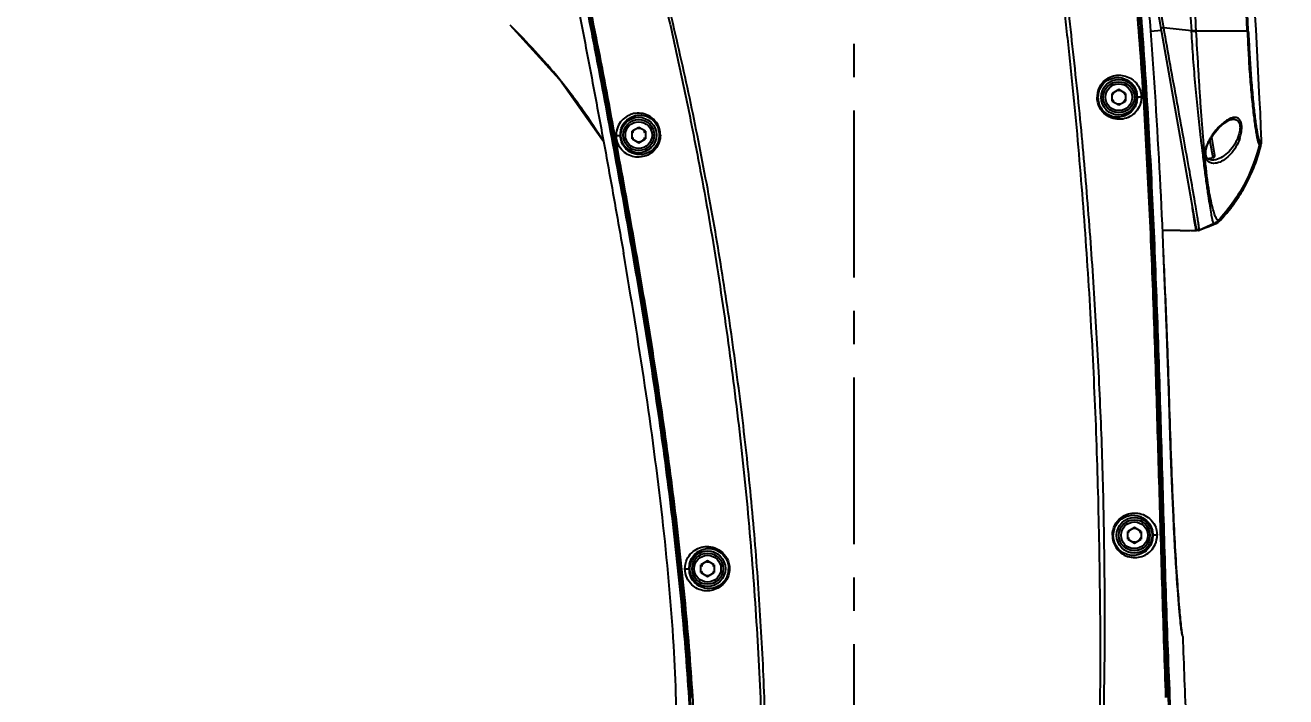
# Model space of a CAD drawing. Header units: millimetres. Extents: x 5828 to 6704, y 123 to 421.
# Drawn here: x 6567.58 to 6581.76, y 354.31 to 361.86 of the extents above; entities that cross this region are included whole.
import ezdxf

# ---------------------------------------------------------------- set-up
doc = ezdxf.new("R2010")
doc.units = ezdxf.units.MM
doc.linetypes.add('CENTER', pattern=[0.6, 0.375, -0.075, 0.075, -0.075])
for name, color, linetype in [('中心线', 7, 'Continuous'), ('外形图', 7, 'Continuous'), ('尺寸标注', 7, 'Continuous'), ('运动范围', 7, 'Continuous')]:
    doc.layers.add(name, color=color, linetype=linetype)
doc.styles.add('微软雅黑', font='msyh.ttc', dxfattribs={"height": 1.5})
doc.dimstyles.new('尺寸标注_1_20比例', dxfattribs={"dimtxt": 1.5, "dimasz": 1.25, "dimexe": 0.5, "dimexo": 0.4, "dimgap": 0.5, "dimtad": 1, "dimdec": 1, "dimlfac": 20, "dimdsep": 46, "dimtxsty": '微软雅黑', "dimcen": 0.09, "dimadec": 0, "dimazin": 0, "dimtp": 0.01, "dimtm": 0.01, "dimtfac": 1, "dimtdec": 1, "dimtofl": 0, "dimtmove": 0, "dimatfit": 3, "dimfxl": 1, "dimtolj": 1, "dimarcsym": 0})

# ---------------------------------------------------------------- blocks, each defined once
blk = doc.blocks.new('*D813')
at = {"layer": 'Defpoints', "color": 0}
for p in [(6512.923, 388.78), (6576.903, 388.78), (6574.497, 314.953)]:
    blk.add_point(p, dxfattribs=at)
at = {"layer": '尺寸标注', "color": 0, "lineweight": -2}
for p, q in [((6576.503, 388.78), (6512.423, 388.78)), ((6512.923, 316.203), (6512.923, 387.53)), ((6574.097, 314.953), (6512.423, 314.953))]:
    blk.add_line(p, q, dxfattribs=at)
at = {"layer": '尺寸标注', "color": 0}
for points in [[(6513.131, 387.53), (6512.714, 387.53), (6512.923, 388.78)], [(6512.714, 316.203), (6513.131, 316.203), (6512.923, 314.953)]]:
    blk.add_solid(points, dxfattribs=at)
at = {"layer": '尺寸标注', "color": 0, "insert": (6511.644, 357.269), "char_height": 1.5, "attachment_point": 5, "rotation": 90, "style": '微软雅黑'}
blk.add_mtext('\\A1;1476.6', dxfattribs=at)
blk = doc.blocks.new('*D815')
at = {"layer": 'Defpoints', "color": 0}
for p in [(6576.903, 388.78), (6505.216, 289.326), (6557.104, 289.326)]:
    blk.add_point(p, dxfattribs=at)
at = {"layer": '尺寸标注', "color": 0, "lineweight": -2}
for p, q in [((6576.503, 388.78), (6504.716, 388.78)), ((6505.216, 387.53), (6505.216, 290.576)), ((6556.704, 289.326), (6504.716, 289.326))]:
    blk.add_line(p, q, dxfattribs=at)
at = {"layer": '尺寸标注', "color": 0}
for points in [[(6505.424, 387.53), (6505.008, 387.53), (6505.216, 388.78)], [(6505.008, 290.576), (6505.424, 290.576), (6505.216, 289.326)]]:
    blk.add_solid(points, dxfattribs=at)
at = {"layer": '尺寸标注', "color": 0, "insert": (6503.937, 339.399), "char_height": 1.5, "attachment_point": 5, "rotation": 90, "style": '微软雅黑'}
blk.add_mtext('\\A1;1989.1', dxfattribs=at)

msp = doc.modelspace()

# ---------------------------------------------------------------- linework, layer by layer
at = {"layer": '中心线', "linetype": 'CENTER', "ltscale": 5}
msp.add_line((6576.9026, 314.027), (6576.9026, 369.3806), dxfattribs=at)
at = {"layer": '外形图', "color": 7, "linetype": 'Continuous'}
for p, q in [((6580.153, 362.9538), (6580.7528, 359.5522)), ((6573.0268, 361.868), (6573.5836, 361.2578)), ((6580.356, 361.8027), (6580.2351, 361.7939)), ((6580.6944, 361.8002), (6580.3825, 361.8338)), ((6580.7473, 361.8034), (6580.7477, 361.7971)), ((6581.3218, 361.7966), (6580.7477, 361.7971)), ((6573.5836, 361.2578), (6573.5889, 361.252)), ((6579.8776, 361.1392), (6579.8026, 361.0959)), ((6579.8026, 361.0093), (6579.8026, 361.0959)), ((6579.9526, 361.0959), (6579.8776, 361.1392)), ((6579.9526, 361.0959), (6579.9526, 361.0093)), ((6579.8026, 361.0093), (6579.8776, 360.966)), ((6579.8776, 360.966), (6579.9526, 361.0093)), ((6574.4776, 360.7142), (6574.4026, 360.6709)), ((6574.4026, 360.5843), (6574.4026, 360.6709)), ((6574.5526, 360.6709), (6574.4776, 360.7142)), ((6574.5526, 360.6709), (6574.5526, 360.5843)), ((6581.1461, 360.8037), (6581.1466, 360.8038)), ((6574.4026, 360.5843), (6574.4776, 360.541)), ((6574.4776, 360.541), (6574.5526, 360.5843)), ((6580.8031, 360.5786), (6580.8006, 360.5994)), ((6580.805, 360.5624), (6580.8031, 360.5786)), ((6580.8142, 360.4863), (6580.805, 360.5624)), ((6580.8791, 360.5278), (6580.8997, 360.5701)), ((6580.9384, 360.3711), (6580.9025, 360.5745)), ((6580.9587, 360.4), (6580.9224, 360.6056)), ((6581.4632, 360.5662), (6581.4835, 360.566)), ((6581.4796, 360.5241), (6581.4808, 360.5299)), ((6580.8187, 360.4488), (6580.8142, 360.4863)), ((6580.9384, 360.3711), (6580.8803, 360.3609)), ((6580.9467, 360.3455), (6580.925, 360.3441)), ((6580.9467, 360.3456), (6580.946, 360.3454)), ((6581.1667, 359.8478), (6581.3037, 360.0655)), ((6581.0192, 359.6693), (6581.1667, 359.8478)), ((6580.5674, 359.554), (6580.3684, 359.5558)), ((6580.7482, 359.5527), (6580.3685, 359.5594)), ((6580.5661, 359.5544), (6580.6784, 359.5531)), ((6580.7482, 359.5527), (6580.5674, 359.554)), ((6580.691, 359.5529), (6580.751, 359.5523)), ((6580.7502, 359.572), (6580.7533, 359.5651)), ((6580.7503, 359.5719), (6580.7535, 359.5647)), ((6580.7513, 359.5525), (6580.751, 359.5524)), ((6580.7527, 359.5527), (6580.7513, 359.5525)), ((6580.7513, 359.5525), (6580.7527, 359.5527)), ((6580.7533, 359.5651), (6580.7623, 359.5577)), ((6580.7535, 359.5647), (6580.7627, 359.5574)), ((6580.7828, 359.557), (6580.9669, 359.6331)), ((6580.7828, 359.5571), (6580.7832, 359.5593)), ((6580.7828, 359.557), (6580.7828, 359.5571)), ((6580.9488, 359.6339), (6580.7832, 359.5593)), ((6580.7834, 359.5572), (6580.7832, 359.5572)), ((6580.7834, 359.5572), (6580.7871, 359.5588)), ((6580.8699, 359.593), (6580.9669, 359.6331)), ((6580.9491, 359.6339), (6580.9669, 359.6331)), ((6580.9669, 359.6331), (6580.9713, 359.635)), ((6580.9669, 359.6331), (6580.9669, 359.6331)), ((6580.9713, 359.635), (6580.9919, 359.6463)), ((6581.0192, 359.6693), (6581.0192, 359.6693)), ((6574.3092, 359.2886), (6574.3075, 359.2984)), ((6580.3807, 359.3037), (6580.3808, 359.3037)), ((6580.3997, 358.8423), (6580.3808, 359.3037)), ((6580.3997, 358.8423), (6580.4177, 358.3638)), ((6580.4906, 356.3521), (6580.4913, 356.3369)), ((6580.0526, 356.2142), (6579.9776, 356.1709)), ((6579.9776, 356.0843), (6579.9776, 356.1709)), ((6580.1276, 356.1709), (6580.0526, 356.2142)), ((6580.1276, 356.1709), (6580.1276, 356.0843)), ((6579.9776, 356.0843), (6580.0526, 356.041)), ((6580.0526, 356.041), (6580.1276, 356.0843)), ((6575.2526, 355.8392), (6575.1776, 355.7959)), ((6575.1776, 355.7093), (6575.1776, 355.7959)), ((6575.1776, 355.7093), (6575.2526, 355.666)), ((6575.3276, 355.7959), (6575.2526, 355.8392)), ((6575.2526, 355.666), (6575.3276, 355.7093)), ((6575.3276, 355.7959), (6575.3276, 355.7093)), ((6580.5563, 355.3096), (6580.5484, 355.4048)), ((6580.5635, 355.2307), (6580.5563, 355.3096)), ((6580.5698, 355.166), (6580.5635, 355.2307))]:
    msp.add_line(p, q, dxfattribs=at)
for points in [[(6573.5889, 361.252), (6574.0715, 360.5723), (6574.0827, 360.5517)], [(6580.8997, 360.5701), (6580.9437, 360.6387), (6581.0027, 360.7082), (6581.0637, 360.7619), (6581.1158, 360.7935), (6581.1466, 360.8038)], [(6580.925, 360.3441), (6580.8928, 360.3512), (6580.8725, 360.3669), (6580.8602, 360.3896), (6580.855, 360.4185), (6580.8573, 360.4553), (6580.8685, 360.4998), (6580.8791, 360.5278)], [(6581.4808, 360.5299), (6581.4837, 360.5583), (6581.4835, 360.566)], [(6581.3037, 360.0655), (6581.4103, 360.2991), (6581.4796, 360.5241)], [(6580.7623, 359.5577), (6580.7739, 359.5551), (6580.783, 359.5571)], [(6580.7627, 359.5574), (6580.7742, 359.555), (6580.783, 359.557)], [(6580.9491, 359.6339), (6580.9568, 359.6336), (6580.963, 359.6334), (6580.9661, 359.6332), (6580.9669, 359.6331)], [(6580.9919, 359.6463), (6581.013, 359.663), (6581.0192, 359.6693)], [(6580.4391, 357.7553), (6580.4285, 358.0624), (6580.4127, 358.5045)], [(6580.5484, 355.4048), (6580.5396, 355.5183), (6580.5349, 355.5827), (6580.53, 355.6529), (6580.5249, 355.7292), (6580.5197, 355.812), (6580.5143, 355.9012), (6580.5088, 355.9965), (6580.5032, 356.0989), (6580.4974, 356.2114), (6580.4913, 356.3382), (6580.4845, 356.4861), (6580.4775, 356.6509), (6580.4704, 356.8304), (6580.4632, 357.0274), (6580.4559, 357.2446), (6580.4391, 357.7553)], [(6580.5917, 355.0024), (6580.5908, 355.0057), (6580.5895, 355.0114), (6580.588, 355.0194), (6580.5863, 355.0297), (6580.5844, 355.042), (6580.5824, 355.0565), (6580.5802, 355.0732), (6580.5779, 355.0924), (6580.5754, 355.1141), (6580.5727, 355.1386), (6580.5698, 355.166)]]:
    msp.add_lwpolyline(points, dxfattribs=at)
for centre, radius in [((6579.8776, 361.0526), 0.2), ((6579.8776, 361.0526), 0.175), ((6579.8776, 361.0526), 0.15), ((6574.4776, 360.6276), 0.2), ((6574.4776, 360.6276), 0.175), ((6574.4776, 360.6276), 0.15), ((6580.0526, 356.1276), 0.2), ((6580.0526, 356.1276), 0.175), ((6580.0526, 356.1276), 0.15), ((6575.2526, 355.7526), 0.2), ((6575.2526, 355.7526), 0.175), ((6575.2526, 355.7526), 0.15)]:
    msp.add_circle(centre, radius, dxfattribs=at)
for centre, radius, start, end in [((6461.3229, 355.0344), 120.2013, 3.22543, 5.015637), ((6464.4401, 355.2572), 117.1638, 2.596993, 5.040602), ((6568.2844, 356.9756), 6.8136, 38.94171, 45.82815), ((6580.3714, 367.5684), 5.7772, 273.20477, 273.73117), ((6583.0792, 361.9338), 2.3886, 183.20741, 183.36401), ((6580.3905, 366.9488), 5.1641, 273.3775, 273.96647), ((6568.2682, 356.962), 6.8347, 36.6368, 38.9445), ((6579.8832, 361.0526), 0.25, 163.11668, 179.64883), ((6579.8671, 361.0516), 0.2241, 162.2098, 179.74401), ((6579.8776, 361.0526), 0.075, 120, 160.00237), ((6579.8776, 361.0526), 0.075, 79.99763, 100.00237), ((6579.8776, 361.0526), 0.075, 19.99763, 40.00237), ((6579.8603, 361.0515), 0.2257, 0.82227, 13.69438), ((6568.2973, 356.9832), 6.7988, 31.99476, 36.63994), ((6579.8683, 361.0518), 0.2253, 179.78547, 196.47397), ((6579.8776, 361.0526), 0.075, 199.99763, 220.00237), ((6579.8776, 361.0526), 0.075, 259.99763, 280.00237), ((6579.8776, 361.0526), 0.075, 300, 340.00237), ((6579.8613, 361.0516), 0.2248, 346.00523, 353.38173), ((6579.8606, 361.0516), 0.2255, 353.391, 0.26369), ((6579.8634, 361.0516), 0.2227, 0.27235, 0.80621), ((6574.4929, 360.6308), 0.2234, 165.33155, 173.27235), ((6574.4776, 360.6276), 0.075, 120, 160.00237), ((6574.4776, 360.6276), 0.075, 79.99763, 100.00237), ((6574.4776, 360.6276), 0.075, 19.99763, 40.00237), ((6574.486, 360.6291), 0.2249, 359.63243, 17.47044), ((6574.4942, 360.6307), 0.2247, 173.28034, 180.7697), ((6574.4922, 360.6307), 0.2227, 180.77875, 181.35062), ((6574.4957, 360.631), 0.2262, 181.41903, 200.62625), ((6574.4776, 360.6276), 0.075, 199.99763, 220.00237), ((6574.4776, 360.6276), 0.075, 259.99763, 280.00237), ((6574.4776, 360.6276), 0.075, 300, 340.00237), ((6574.4876, 360.6293), 0.2233, 341.43771, 359.5711), ((6581.4956, 360.2377), 0.6891, 146.65321, 148.2725), ((6581.4978, 360.2363), 0.6917, 146.29496, 146.65404), ((6581.3125, 360.5594), 0.1508, 346.52233, 2.56239), ((6581.3337, 360.5592), 0.15, 346.49468, 349.45228), ((6581.3334, 360.5592), 0.1503, 349.46001, 359.01835), ((6581.3336, 360.5592), 0.1501, 359.0267, 2.59586), ((6580.934, 360.3958), 0.025, 280, 10), ((6579.6418, 360.9664), 1.8903, 337.71795, 346.46797), ((6579.6194, 360.9753), 1.9143, 334.83315, 337.72544), ((6579.6066, 360.9814), 1.9285, 328.55252, 334.8309), ((6579.6145, 360.9766), 1.9192, 325.64127, 328.55301), ((6579.6386, 360.9599), 1.8899, 316.9288, 325.64701), ((6580.3852, 359.5152), 0.3637, 9.23167, 9.39203), ((6580.949, 359.6283), 0.00559, 89.68705, 91.95167), ((6580.9097, 359.7717), 0.15, 292.42868, 316.90299), ((6580.9966, 359.6724), 0.0046, 266.22927, 269.11316), ((6448.5088, 353.682), 131.992, 2.093818, 2.441026), ((6650.8317, 359.5169), 70.4127, 182.015237, 182.215357), ((6636.5914, 358.9699), 56.1619, 182.21928, 182.3623), ((6631.9096, 358.7767), 51.4761, 182.3622, 182.69973), ((6580.043, 356.1274), 0.2283, 162.40377, 179.93756), ((6580.0526, 356.1276), 0.075, 120, 160.00237), ((6580.0526, 356.1276), 0.075, 79.99763, 100.00237), ((6580.0526, 356.1276), 0.075, 19.99763, 40.00237), ((6580.0331, 356.127), 0.2295, 0.67383, 13.50864), ((6580.0526, 356.1276), 0.075, 199.99763, 220.00237), ((6580.0526, 356.1276), 0.075, 259.99763, 280.00237), ((6580.0526, 356.1276), 0.075, 300, 340.00237), ((6580.0344, 356.1271), 0.2282, 346.51905, 353.55006), ((6580.0336, 356.1271), 0.229, 353.55704, 0.12793), ((6580.0371, 356.1271), 0.2255, 0.134, 0.657), ((6575.2707, 355.7545), 0.2278, 173.70174, 180.46485), ((6575.2679, 355.7545), 0.225, 180.47193, 181.01891), ((6575.2712, 355.7546), 0.2283, 181.03418, 193.29178), ((6575.2696, 355.7546), 0.2267, 166.42271, 173.69488), ((6575.2526, 355.7526), 0.075, 120, 160.00237), ((6575.2526, 355.7526), 0.075, 199.99763, 220.00237), ((6575.2526, 355.7526), 0.075, 79.99763, 100.00237), ((6575.2526, 355.7526), 0.075, 300, 340.00237), ((6575.2526, 355.7526), 0.075, 19.99763, 40.00237), ((6575.2626, 355.7538), 0.2262, 341.59802, 359.70523), ((6575.2526, 355.7526), 0.075, 259.99763, 280.00237), ((6762.4511, 361.3939), 181.9678, 182.01642, 182.322947), ((6536.8941, 351.8306), 38.273, 2.70276, 3.71924)]:
    msp.add_arc(centre, radius, start, end, dxfattribs=at)
for points, knots in [([(6580.3811, 359.3037), (6580.3568, 359.871), (6580.321, 360.5798), (6580.2642, 361.4293), (6580.2328, 361.8536), (6580.1983, 362.2775), (6580.1666, 362.6305), (6580.139, 362.9126), (6580.1113, 363.1945), (6580.0768, 363.476), (6580.0187, 363.7533), (6579.9413, 364.0259), (6579.8103, 364.3562), (6579.6018, 364.7283), (6579.2609, 365.1832), (6578.7233, 365.6608), (6577.9491, 366.0419), (6577.1001, 366.2075), (6576.2363, 366.1424), (6575.4193, 365.851), (6574.7084, 365.3536), (6574.1532, 364.6872), (6573.794, 363.8991), (6573.7006, 363.3279), (6573.6929, 363.0426)], [0, 0, 0, 0, 0.124749, 0.1559129, 0.187069, 0.2182177, 0.2493593, 0.2649279, 0.2804949, 0.3116114, 0.3271537, 0.3427064, 0.3738268, 0.4049751, 0.4361404, 0.4984165, 0.5609099, 0.6235401, 0.6862214, 0.74899, 0.8118375, 0.8746061, 0.9372967, 1, 1, 1, 1]), ([(6575.0528, 354.1565), (6575.0312, 354.5292), (6574.9737, 355.2738), (6574.8531, 356.3874), (6574.7039, 357.4974), (6574.5311, 358.6036), (6574.3404, 359.7065), (6574.1709, 360.6233), (6574.0492, 361.2644), (6573.9789, 361.6305), (6573.9262, 361.905), (6573.8729, 362.1795), (6573.8214, 362.4542), (6573.7858, 362.7316), (6573.7784, 363.0113), (6573.7969, 363.2908), (6573.8539, 363.6596), (6573.9861, 364.109), (6574.2394, 364.6109), (6574.6899, 365.209), (6575.2967, 365.676), (6575.9919, 365.9572), (6576.7258, 366.1108), (6577.676, 366.048), (6578.5432, 365.6573), (6579.1172, 365.1797), (6579.477, 364.7503), (6579.7542, 364.2643), (6579.8788, 363.9123), (6579.9246, 363.7327)], [0, 0, 0, 0, 0.0626056, 0.12521, 0.1878094, 0.2503939, 0.3129544, 0.3754864, 0.4067469, 0.4223758, 0.4380005, 0.4536293, 0.4692596, 0.4848591, 0.5004723, 0.5161123, 0.5317557, 0.5629865, 0.5942206, 0.6255097, 0.6880306, 0.7193921, 0.7507286, 0.8131391, 0.8754866, 0.9066513, 0.9377799, 0.9689058, 1, 1, 1, 1]), ([(6575.0687, 354.1454), (6575.0466, 354.5173), (6574.9903, 355.2605), (6574.8692, 356.3718), (6574.7191, 357.4795), (6574.546, 358.5838), (6574.3865, 359.5015), (6574.2527, 360.2346), (6574.1494, 360.7838), (6574.0618, 361.2412), (6573.9917, 361.6072), (6573.9391, 361.8816), (6573.8849, 362.1558), (6573.8312, 362.4301), (6573.7959, 362.7076), (6573.7864, 362.9873), (6573.8029, 363.2668), (6573.8576, 363.6357), (6573.9873, 364.0857), (6574.2375, 364.5886), (6574.6839, 365.1872), (6575.4327, 365.771), (6576.3398, 366.0525), (6577.0864, 366.0758), (6577.6424, 365.9926), (6578.1745, 365.8114), (6578.6658, 365.5382), (6579.1003, 365.1814), (6579.4633, 364.7517), (6579.7441, 364.2649), (6579.8711, 363.9114), (6579.9161, 363.7305)], [0, 0, 0, 0, 0.0625253, 0.1250514, 0.1875779, 0.2501047, 0.3126313, 0.343895, 0.3751597, 0.406423, 0.4220527, 0.4376833, 0.4533193, 0.4689537, 0.4845835, 0.5002168, 0.5158546, 0.5314978, 0.5627445, 0.5939879, 0.6252445, 0.6874958, 0.7497487, 0.7810133, 0.8122872, 0.8435686, 0.8748446, 0.9061261, 0.937404, 0.9687174, 1, 1, 1, 1]), ([(6575.0697, 354.3123), (6575.046, 354.6849), (6574.9857, 355.4295), (6574.8598, 356.5429), (6574.7056, 357.6526), (6574.5292, 358.7589), (6574.3673, 359.6784), (6574.2317, 360.4128), (6574.1283, 360.9633), (6574.0404, 361.4217), (6573.9681, 361.788), (6573.9146, 362.063), (6573.8624, 362.3384), (6573.818, 362.6152), (6573.7958, 362.895), (6573.8037, 363.1758), (6573.8379, 363.4547), (6573.9155, 363.8209), (6574.0729, 364.2636), (6574.3555, 364.7511), (6574.8411, 365.3212), (6575.6301, 365.8555), (6576.7399, 366.1181), (6577.8705, 365.9704), (6578.7107, 365.5209), (6579.2522, 365.0035), (6579.5827, 364.5471), (6579.8259, 364.0391), (6579.9238, 363.6762), (6579.9564, 363.4923)], [0, 0, 0, 0, 0.0625495, 0.1250989, 0.1876475, 0.2501965, 0.3127437, 0.3440177, 0.3752959, 0.4065672, 0.4221963, 0.4378336, 0.4534925, 0.4691429, 0.4847689, 0.500427, 0.5161121, 0.5317851, 0.56306, 0.5943479, 0.62563, 0.6879397, 0.7502481, 0.8125591, 0.874871, 0.9061522, 0.9374338, 0.9687174, 1, 1, 1, 1]), ([(6575.0864, 354.3133), (6575.0619, 354.6858), (6575.0019, 355.43), (6574.8766, 356.5429), (6574.7234, 357.6523), (6574.5771, 358.574), (6574.4511, 359.3098), (6574.3525, 359.8609), (6574.2508, 360.4115), (6574.1476, 360.9619), (6574.0438, 361.512), (6573.9508, 361.9693), (6573.8819, 362.3362), (6573.838, 362.6129), (6573.8167, 362.8927), (6573.8252, 363.1733), (6573.8593, 363.452), (6573.9366, 363.8178), (6574.0953, 364.2594), (6574.3774, 364.7465), (6574.8641, 365.315), (6575.6539, 365.8472), (6576.7653, 366.1025), (6577.8942, 365.9434), (6578.7284, 365.4829), (6579.2618, 364.9573), (6579.5849, 364.496), (6579.8208, 363.9846), (6579.9119, 363.6201), (6579.9419, 363.4358)], [0, 0, 0, 0, 0.0625541, 0.1251095, 0.1876651, 0.2502205, 0.2814985, 0.3127755, 0.3440527, 0.3753326, 0.4066112, 0.4378819, 0.4535283, 0.4691789, 0.4848128, 0.5004726, 0.5161465, 0.5318039, 0.5630643, 0.5943384, 0.6256042, 0.6879073, 0.7502073, 0.8125265, 0.8748438, 0.9061311, 0.9374255, 0.968711, 1, 1, 1, 1]), ([(6581.3218, 361.7966), (6581.2881, 362.4217), (6581.2296, 363.3588), (6581.1344, 364.6071), (6581.0807, 365.2308), (6581.0519, 365.5425)], [0, 0, 0, 0, 0.4999975, 0.7499993, 1, 1, 1, 1]), ([(6579.7027, 353.8475), (6579.706, 353.9319), (6579.7093, 354.1007), (6579.7146, 354.4384), (6579.7215, 354.8605), (6579.7211, 355.3672), (6579.7143, 356.0428), (6579.699, 356.8872), (6579.6572, 357.8999), (6579.6002, 358.9118), (6579.5252, 359.9226), (6579.4503, 360.7639), (6579.3786, 361.4357), (6579.3226, 361.9393), (6579.2623, 362.4425), (6579.1911, 362.9438), (6579.1362, 363.4488), (6578.9701, 363.9322), (6578.7041, 364.3675), (6578.3472, 364.7326), (6577.9191, 365.0104), (6577.4398, 365.1862), (6576.9332, 365.2506), (6576.4251, 365.1999), (6575.9409, 365.0376), (6575.5058, 364.7707), (6575.1403, 364.4147), (6574.8638, 363.9858), (6574.6867, 363.5072), (6574.6424, 363.1691), (6574.639, 363.0003)], [0, 0, 0, 0, 0.0156256, 0.0312529, 0.0625093, 0.0937679, 0.1250285, 0.1875531, 0.2500798, 0.3126083, 0.3751369, 0.4376651, 0.4689282, 0.5001937, 0.5314512, 0.5627082, 0.5939642, 0.6252021, 0.6564295, 0.68766, 0.7188923, 0.750123, 0.7813583, 0.8125992, 0.8438513, 0.8750806, 0.9062818, 0.9375022, 0.9687509, 1, 1, 1, 1]), ([(6575.9023, 353.9409), (6575.8943, 354.267), (6575.8673, 354.9192), (6575.8024, 355.8963), (6575.7135, 356.8719), (6575.5977, 357.8449), (6575.4609, 358.8152), (6575.3287, 359.621), (6575.2085, 360.263), (6575.1138, 360.7435), (6575.0142, 361.2229), (6574.9044, 361.6998), (6574.8162, 362.098), (6574.7321, 362.4131), (6574.6831, 362.6532), (6574.6638, 362.8978), (6574.671, 363.143), (6574.7051, 363.3861), (6574.7874, 363.7024), (6574.9552, 364.0778), (6575.346, 364.6021), (6576.0375, 365.0768), (6576.865, 365.2125), (6577.5109, 365.1058), (6578.1182, 364.8625), (6578.7566, 364.319), (6579.0279, 363.7026), (6579.0897, 363.3844)], [0, 0, 0, 0, 0.0625897, 0.1252186, 0.18787, 0.2505333, 0.3131996, 0.3758602, 0.407186, 0.4385066, 0.4698195, 0.5011222, 0.5324131, 0.5480518, 0.5636937, 0.5793475, 0.5950114, 0.6106771, 0.6263423, 0.6576096, 0.6888517, 0.7509737, 0.8131675, 0.8444406, 0.8756995, 0.9378224, 1, 1, 1, 1]), ([(6580.4651, 364.9755), (6580.4889, 364.7113), (6580.5336, 364.1825), (6580.5919, 363.3887), (6580.6456, 362.5946), (6580.6783, 362.065), (6580.6944, 361.8002)], [0, 0, 0, 0, 0.2499894, 0.5000006, 0.7500119, 1, 1, 1, 1]), ([(6580.7473, 361.8034), (6580.7326, 362.0684), (6580.7014, 362.5983), (6580.6292, 363.6574), (6580.5716, 364.4515), (6580.5301, 364.9806)], [0, 0, 0, 0, 0.2499882, 0.5000032, 1, 1, 1, 1]), ([(6579.949, 363.5816), (6579.9869, 363.3883), (6580.0311, 362.9961), (6580.0817, 362.4077), (6580.1298, 361.8189), (6580.1706, 361.2296), (6580.2062, 360.64), (6580.2464, 359.8534), (6580.2875, 358.8697), (6580.3254, 357.6888), (6580.359, 356.5079), (6580.3944, 355.327), (6580.4214, 354.5398), (6580.4385, 354.1464)], [0, 0, 0, 0, 0.0625356, 0.1250219, 0.1875229, 0.2500207, 0.312519, 0.3750175, 0.5000137, 0.6250103, 0.7500071, 0.8750037, 1, 1, 1, 1]), ([(6579.9618, 363.5679), (6579.9997, 363.3758), (6580.0268, 363.0826), (6580.0653, 362.693), (6580.0999, 362.3027), (6580.1397, 361.8146), (6580.1808, 361.2283), (6580.2165, 360.6416), (6580.2578, 359.8587), (6580.2991, 358.8791), (6580.3385, 357.7028), (6580.3738, 356.5255), (6580.4023, 355.5438), (6580.4303, 354.7582), (6580.4468, 354.3653), (6580.4548, 354.1687)], [0, 0, 0, 0, 0.0623734, 0.0935754, 0.1247807, 0.1871936, 0.249615, 0.3120464, 0.3744892, 0.4994179, 0.6244206, 0.7495096, 0.8747001, 0.9373356, 1, 1, 1, 1]), ([(6579.0897, 363.3844), (6579.1086, 363.2867), (6579.1331, 363.0888), (6579.1714, 362.7926), (6579.2099, 362.4962), (6579.2442, 362.1994), (6579.2778, 361.9025), (6579.322, 361.5065), (6579.3738, 361.011), (6579.4275, 360.4157), (6579.4762, 359.8199), (6579.5193, 359.2237), (6579.5683, 358.4282), (6579.6184, 357.4332), (6579.6477, 356.4374), (6579.6609, 355.6406), (6579.6673, 355.1426), (6579.6681, 354.7442), (6579.665, 354.3459), (6579.6646, 354.0472), (6579.6606, 353.8481)], [0, 0, 0, 0, 0.0312431, 0.0624857, 0.0937329, 0.1249808, 0.1562306, 0.1874817, 0.2499865, 0.3124935, 0.3750021, 0.4375113, 0.5000206, 0.6250368, 0.750046, 0.8125462, 0.87504, 0.9062843, 0.9375266, 1, 1, 1, 1]), ([(6579.9419, 363.4358), (6579.9571, 363.3418), (6579.9793, 363.1523), (6580.005, 362.8677), (6580.0331, 362.5832), (6580.0671, 362.2036), (6580.1042, 361.7287), (6580.1451, 361.1585), (6580.1795, 360.5879), (6580.2192, 359.8267), (6580.26, 358.8748), (6580.298, 357.7321), (6580.3313, 356.5893), (6580.3649, 355.4465), (6580.3895, 354.6847), (6580.4039, 354.3039)], [0, 0, 0, 0, 0.0312486, 0.0625077, 0.0937562, 0.1250044, 0.1875047, 0.2500042, 0.3125038, 0.3750035, 0.5000025, 0.6250019, 0.7500013, 0.8750006, 1, 1, 1, 1]), ([(6579.9564, 363.4923), (6579.99, 363.3035), (6580.0222, 362.9207), (6580.0755, 362.3483), (6580.1225, 361.775), (6580.1608, 361.2012), (6580.1954, 360.627), (6580.2353, 359.8612), (6580.275, 358.9034), (6580.3127, 357.7538), (6580.346, 356.604), (6580.3794, 355.4542), (6580.4057, 354.6877), (6580.4215, 354.3046)], [0, 0, 0, 0, 0.0624984, 0.1250071, 0.1874968, 0.2500019, 0.3125016, 0.3750006, 0.500001, 0.6250006, 0.7500004, 0.8750004, 1, 1, 1, 1]), ([(6574.639, 363.0003), (6574.6371, 362.9049), (6574.6449, 362.7136), (6574.6924, 362.4309), (6574.764, 362.154), (6574.8315, 361.876), (6574.8906, 361.5962), (6574.9525, 361.3169), (6575.0128, 361.0372), (6575.0692, 360.7567), (6575.1239, 360.4758), (6575.1953, 360.1008), (6575.3136, 359.4434), (6575.459, 358.5001), (6575.6075, 357.3646), (6575.7248, 356.2254), (6575.809, 355.0838), (6575.8473, 354.3217), (6575.8594, 353.9406)], [0, 0, 0, 0, 0.0312874, 0.0625035, 0.0937293, 0.1249641, 0.1561926, 0.1874278, 0.2186689, 0.2499163, 0.2811683, 0.3124227, 0.3749384, 0.4999864, 0.6250398, 0.750076, 0.8750733, 1, 1, 1, 1]), ([(6573.6922, 362.9094), (6573.6947, 362.7572), (6573.7242, 362.4527), (6573.8387, 361.8533), (6573.9813, 361.1032), (6574.1485, 360.2018), (6574.2555, 359.5998), (6574.3075, 359.2984)], [0, 0, 0, 0, 0.1246508, 0.2495674, 0.4994948, 0.74961, 1, 1, 1, 1]), ([(6580.3825, 361.8338), (6580.3787, 361.8332), (6580.3732, 361.8322), (6580.366, 361.831), (6580.3613, 361.8302), (6580.3574, 361.8297), (6580.3542, 361.8291), (6580.3527, 361.8292), (6580.3513, 361.8288), (6580.3513, 361.829)], [0, 0, 0, 0, 0.3650553, 0.5355206, 0.6882994, 0.8164988, 0.914583, 0.9773828, 1, 1, 1, 1]), ([(6580.7832, 359.5593), (6580.783, 359.5625), (6580.7813, 359.574), (6580.7778, 359.6002), (6580.771, 359.6453), (6580.7607, 359.7123), (6580.7458, 359.8037), (6580.717, 359.9743), (6580.6704, 360.2381), (6580.6055, 360.5979), (6580.5331, 360.9961), (6580.4579, 361.4118), (6580.4077, 361.6927), (6580.3825, 361.8338)], [0, 0, 0, 0, 0.0041607, 0.0150435, 0.0343568, 0.0633677, 0.1032128, 0.1545543, 0.2880605, 0.4512442, 0.6294193, 0.8136961, 1, 1, 1, 1]), ([(6580.8006, 360.5994), (6580.7892, 360.6944), (6580.7666, 360.8885), (6580.739, 361.1843), (6580.7145, 361.4874), (6580.7013, 361.6913), (6580.6947, 361.7937)], [0, 0, 0, 0, 0.2393154, 0.4887813, 0.7433133, 1, 1, 1, 1]), ([(6580.9963, 359.6679), (6580.992, 359.6675), (6580.9849, 359.6741), (6580.9777, 359.6846), (6580.9663, 359.7059), (6580.9513, 359.7448), (6580.9324, 359.8081), (6580.9127, 359.8937), (6580.8922, 360.002), (6580.8717, 360.1321), (6580.855, 360.282), (6580.8403, 360.4477), (6580.8252, 360.625), (6580.8098, 360.8107), (6580.7957, 361.0024), (6580.783, 361.1982), (6580.7668, 361.4636), (6580.7552, 361.6634), (6580.7477, 361.7971)], [0, 0, 0, 0, 0.0059955, 0.0112741, 0.0184336, 0.0391751, 0.0694606, 0.1101137, 0.1613394, 0.2226859, 0.293263, 0.3711026, 0.4540933, 0.5408355, 0.6302599, 0.7214887, 0.8138036, 1, 1, 1, 1]), ([(6581.3338, 361.7975), (6581.3333, 361.7974), (6581.3293, 361.7971), (6581.3253, 361.7968), (6581.3218, 361.7966)], [0, 0, 0, 0, 0.1276209, 1, 1, 1, 1]), ([(6581.3218, 361.7966), (6581.3262, 361.7151), (6581.334, 361.5526), (6581.348, 361.3137), (6581.3641, 361.1216), (6581.3786, 360.9782), (6581.3895, 360.8819), (6581.4003, 360.795), (6581.4109, 360.7189), (6581.421, 360.6542), (6581.4301, 360.6021), (6581.4375, 360.5671), (6581.4433, 360.5466), (6581.4468, 360.5365), (6581.4501, 360.5297), (6581.4532, 360.5257), (6581.4564, 360.524), (6581.4584, 360.5241), (6581.4592, 360.5243)], [0, 0, 0, 0, 0.1904101, 0.3793421, 0.5578365, 0.6397712, 0.7154755, 0.7838968, 0.8437719, 0.8947891, 0.9364967, 0.9670976, 0.9780617, 0.9862905, 0.9919566, 0.9955645, 0.9979808, 1, 1, 1, 1]), ([(6581.3338, 361.7975), (6581.3382, 361.7189), (6581.3464, 361.5623), (6581.3603, 361.3319), (6581.3751, 361.1462), (6581.3883, 361.0072), (6581.3982, 360.9135), (6581.4081, 360.829), (6581.4178, 360.7549), (6581.4272, 360.6921), (6581.4348, 360.6472), (6581.4407, 360.6176), (6581.4445, 360.6007), (6581.4483, 360.5873), (6581.4521, 360.5757), (6581.458, 360.5658), (6581.4632, 360.5662)], [0, 0, 0, 0, 0.1898965, 0.3783659, 0.557005, 0.6392968, 0.7154541, 0.7843549, 0.8446511, 0.8957868, 0.9374871, 0.9544958, 0.9685788, 0.9795276, 0.9874624, 1, 1, 1, 1]), ([(6579.6439, 361.1252), (6579.6536, 361.1569), (6579.6848, 361.214), (6579.7753, 361.2888), (6579.9168, 361.3167), (6580.0466, 361.2532), (6580.1161, 361.1557), (6580.1309, 361.0892), (6580.1311, 361.0539)], [0, 0, 0, 0, 0.1424372, 0.2702089, 0.4954873, 0.7182359, 0.8485046, 1, 1, 1, 1]), ([(6579.6537, 361.1201), (6579.6622, 361.1469), (6579.6885, 361.1948), (6579.7628, 361.2591), (6579.877, 361.2878), (6579.9854, 361.2476), (6580.0513, 361.1799), (6580.0731, 361.1319), (6580.0797, 361.1049)], [0, 0, 0, 0, 0.1479672, 0.2797442, 0.5092342, 0.7298945, 0.8537418, 1, 1, 1, 1]), ([(6580.1311, 361.0539), (6580.1311, 361.0171), (6580.1158, 360.9483), (6580.0577, 360.8696), (6579.9839, 360.8214), (6579.9004, 360.8007), (6579.8108, 360.8095), (6579.7223, 360.8538), (6579.6513, 360.9383), (6579.633, 361.0149), (6579.6331, 361.0541)], [0, 0, 0, 0, 0.1420659, 0.2613232, 0.3693944, 0.4757123, 0.5871033, 0.7097709, 0.848561, 1, 1, 1, 1]), ([(6579.6331, 361.0541), (6579.6355, 361.054), (6579.6384, 361.0533), (6579.6424, 361.0535), (6579.6429, 361.0526)], [0, 0, 0, 0, 0.7014273, 1, 1, 1, 1]), ([(6580.0794, 360.9972), (6580.0678, 360.9506), (6580.0153, 360.8687), (6579.8845, 360.816), (6579.7668, 360.8414), (6579.6881, 360.9079), (6579.6607, 360.9593), (6579.6522, 360.9879)], [0, 0, 0, 0, 0.2521606, 0.4692392, 0.7039456, 0.8431193, 1, 1, 1, 1]), ([(6580.1311, 361.0539), (6580.127, 361.0543), (6580.118, 361.0547), (6580.1065, 361.0547), (6580.0974, 361.0543), (6580.0919, 361.054), (6580.0885, 361.0533), (6580.0864, 361.0531), (6580.0861, 361.0526)], [0, 0, 0, 0, 0.2697256, 0.6025958, 0.7550918, 0.8790163, 0.9626887, 1, 1, 1, 1]), ([(6574.7115, 360.696), (6574.7018, 360.7299), (6574.668, 360.7912), (6574.5692, 360.868), (6574.4204, 360.8874), (6574.2968, 360.8144), (6574.2359, 360.7183), (6574.225, 360.6567), (6574.2248, 360.624)], [0, 0, 0, 0, 0.1504242, 0.2876719, 0.5228388, 0.7408118, 0.8603889, 1, 1, 1, 1]), ([(6574.2768, 360.6873), (6574.2881, 360.7308), (6574.3374, 360.809), (6574.4639, 360.8643), (6574.5832, 360.8414), (6574.6634, 360.7757), (6574.6916, 360.7248), (6574.7005, 360.6966)], [0, 0, 0, 0, 0.239168, 0.4574786, 0.6994948, 0.8422468, 1, 1, 1, 1]), ([(6581.13, 360.8132), (6581.1114, 360.8052), (6581.0738, 360.7829), (6581.0002, 360.7219), (6580.9513, 360.6635), (6580.9224, 360.6201)], [0, 0, 0, 0, 0.212637, 0.4539795, 1, 1, 1, 1]), ([(6581.2384, 360.594), (6581.2444, 360.612), (6581.2539, 360.648), (6581.2607, 360.7009), (6581.2587, 360.7487), (6581.2472, 360.7879), (6581.2251, 360.8152), (6581.1949, 360.8268), (6581.1623, 360.8249), (6581.1409, 360.8178), (6581.13, 360.8132)], [0, 0, 0, 0, 0.1733549, 0.3389672, 0.4865216, 0.6080747, 0.7063933, 0.7961133, 0.8918371, 1, 1, 1, 1]), ([(6581.1466, 360.8038), (6581.1637, 360.8072), (6581.1919, 360.8076), (6581.2212, 360.7858), (6581.2354, 360.7594), (6581.2415, 360.7253), (6581.2397, 360.6708), (6581.2282, 360.6287), (6581.2177, 360.601)], [0, 0, 0, 0, 0.1941312, 0.2875641, 0.3935776, 0.521029, 0.6693463, 1, 1, 1, 1]), ([(6574.2248, 360.624), (6574.2335, 360.6215), (6574.2478, 360.6215), (6574.2615, 360.6236), (6574.269, 360.6256), (6574.2695, 360.6276)], [0, 0, 0, 0, 0.5938316, 0.8660486, 1, 1, 1, 1]), ([(6574.7095, 360.5522), (6574.6997, 360.5216), (6574.669, 360.4665), (6574.5813, 360.3933), (6574.4431, 360.3637), (6574.3122, 360.4239), (6574.2407, 360.5212), (6574.2251, 360.5885), (6574.2248, 360.624)], [0, 0, 0, 0, 0.1394866, 0.2649495, 0.487144, 0.7112801, 0.846459, 1, 1, 1, 1]), ([(6574.6993, 360.5582), (6574.6837, 360.5118), (6574.6234, 360.4338), (6574.492, 360.3961), (6574.3617, 360.4323), (6574.301, 360.5063), (6574.284, 360.5513)], [0, 0, 0, 0, 0.2752684, 0.506182, 0.7296491, 1, 1, 1, 1]), ([(6574.7212, 360.6252), (6574.7188, 360.6254), (6574.7157, 360.6261), (6574.7113, 360.6266), (6574.7109, 360.6276)], [0, 0, 0, 0, 0.691214, 1, 1, 1, 1]), ([(6581.2384, 360.594), (6581.2271, 360.5596), (6581.1982, 360.4956), (6581.1397, 360.414), (6581.0727, 360.3529), (6581.0112, 360.32), (6580.9619, 360.309), (6580.9268, 360.3091), (6580.8936, 360.3196), (6580.8655, 360.3435), (6580.8482, 360.3812), (6580.845, 360.4281), (6580.8539, 360.4792), (6580.866, 360.5132), (6580.8732, 360.5301)], [0, 0, 0, 0, 0.1527546, 0.2938401, 0.4202515, 0.5322135, 0.5833186, 0.6316525, 0.6785693, 0.7272405, 0.7827666, 0.8485975, 0.9225221, 1, 1, 1, 1]), ([(6580.9095, 360.6001), (6580.9061, 360.5945), (6580.8926, 360.572), (6580.8806, 360.5484), (6580.8731, 360.5301)], [0, 0, 0, 0, 0.2485376, 1, 1, 1, 1]), ([(6580.8732, 360.5301), (6580.874, 360.5297), (6580.8755, 360.5292), (6580.8774, 360.5283), (6580.8784, 360.5282), (6580.879, 360.5277), (6580.8791, 360.5278)], [0, 0, 0, 0, 0.4363787, 0.7524761, 0.9392274, 1, 1, 1, 1]), ([(6581.2177, 360.601), (6581.2046, 360.5668), (6581.171, 360.5038), (6581.1044, 360.4262), (6581.0295, 360.371), (6580.9738, 360.3497), (6580.9467, 360.3455)], [0, 0, 0, 0, 0.2837757, 0.5479558, 0.7869709, 1, 1, 1, 1]), ([(6581.2384, 360.594), (6581.2374, 360.5944), (6581.2305, 360.5968), (6581.2235, 360.5991), (6581.2177, 360.601)], [0, 0, 0, 0, 0.1555772, 1, 1, 1, 1]), ([(6580.9488, 359.6339), (6580.9472, 359.634), (6580.9433, 359.6376), (6580.9364, 359.6523), (6580.9284, 359.6871), (6580.9163, 359.7478), (6580.9024, 359.8369), (6580.8846, 359.9539), (6580.862, 360.0977), (6580.8403, 360.2657), (6580.8263, 360.3856), (6580.8187, 360.4488)], [0, 0, 0, 0, 0.006086, 0.0172062, 0.0597169, 0.133596, 0.2422504, 0.3860613, 0.5627027, 0.7693498, 1, 1, 1, 1]), ([(6581.4592, 360.5243), (6581.4209, 360.3652), (6581.3018, 360.0561), (6581.1085, 359.7871), (6580.9965, 359.6678)], [0, 0, 0, 0, 0.4999916, 1, 1, 1, 1]), ([(6581.4593, 360.5244), (6581.4619, 360.5246), (6581.4657, 360.5249), (6581.4705, 360.5247), (6581.4736, 360.5245), (6581.476, 360.5242), (6581.478, 360.5243), (6581.4788, 360.5241), (6581.4795, 360.5243), (6581.4796, 360.5242)], [0, 0, 0, 0, 0.3881081, 0.5619077, 0.7161008, 0.8400449, 0.9293032, 0.9820854, 1, 1, 1, 1]), ([(6580.7402, 359.5964), (6580.7351, 359.6232), (6580.722, 359.6942), (6580.7129, 359.7657), (6580.7073, 359.8102)], [0, 0, 0, 0, 0.3781582, 1, 1, 1, 1]), ([(6580.7441, 359.5745), (6580.7438, 359.5761), (6580.7426, 359.5834), (6580.7412, 359.5907), (6580.7402, 359.5964)], [0, 0, 0, 0, 0.2124716, 1, 1, 1, 1]), ([(6580.7472, 359.5539), (6580.7462, 359.5558), (6580.7461, 359.5627), (6580.745, 359.5691), (6580.7443, 359.5735)], [0, 0, 0, 0, 0.324691, 1, 1, 1, 1]), ([(6580.751, 359.5524), (6580.7502, 359.5523), (6580.7487, 359.5523), (6580.7475, 359.5533), (6580.7472, 359.5539)], [0, 0, 0, 0, 0.5379159, 1, 1, 1, 1]), ([(6580.7831, 359.5593), (6580.778, 359.557), (6580.7658, 359.5559), (6580.7559, 359.5629), (6580.7527, 359.5674)], [0, 0, 0, 0, 0.5060939, 1, 1, 1, 1]), ([(6580.7828, 359.5571), (6580.7775, 359.5549), (6580.7655, 359.5543), (6580.7559, 359.5614), (6580.7528, 359.5658)], [0, 0, 0, 0, 0.5151117, 1, 1, 1, 1]), ([(6580.9965, 359.6679), (6580.9998, 359.6682), (6581.0044, 359.6684), (6581.0101, 359.6687), (6581.0133, 359.669), (6581.0157, 359.6692), (6581.0177, 359.6693), (6581.0184, 359.6693), (6581.0192, 359.6694), (6581.0192, 359.6693)], [0, 0, 0, 0, 0.4347836, 0.6059053, 0.7487615, 0.8594651, 0.9377066, 0.9848216, 1, 1, 1, 1]), ([(6574.9014, 353.8789), (6574.9032, 354.0109), (6574.8992, 354.3471), (6574.8622, 355.165), (6574.7521, 356.3455), (6574.5549, 357.8124), (6574.3939, 358.7968), (6574.3092, 359.2886)], [0, 0, 0, 0, 0.0726993, 0.1850872, 0.4508094, 0.7251874, 1, 1, 1, 1]), ([(6579.8051, 356.1277), (6579.805, 356.1674), (6579.8239, 356.2439), (6579.8945, 356.3281), (6579.9817, 356.3727), (6580.0704, 356.3829), (6580.1542, 356.3642), (6580.2298, 356.3173), (6580.2914, 356.2379), (6580.3081, 356.1667), (6580.3083, 356.1282)], [0, 0, 0, 0, 0.1518885, 0.2883525, 0.408685, 0.5184291, 0.6237455, 0.7315406, 0.8526935, 1, 1, 1, 1]), ([(6579.8254, 356.1964), (6579.8344, 356.2248), (6579.8624, 356.2752), (6579.9408, 356.3402), (6580.0575, 356.3659), (6580.1645, 356.323), (6580.2286, 356.2551), (6580.2498, 356.2075), (6580.2563, 356.1806)], [0, 0, 0, 0, 0.15464, 0.2903884, 0.5206082, 0.7364387, 0.8563458, 1, 1, 1, 1]), ([(6580.4913, 356.3369), (6580.5035, 356.0814), (6580.5228, 355.7292), (6580.5556, 355.3118), (6580.5711, 355.1496), (6580.579, 355.084)], [0, 0, 0, 0, 0.6109106, 0.8422522, 1, 1, 1, 1]), ([(6574.9975, 355.7505), (6574.9974, 355.7868), (6575.012, 355.8547), (6575.0683, 355.9334), (6575.1409, 355.9831), (6575.2249, 356.0057), (6575.3164, 355.9985), (6575.4076, 355.9543), (6575.4804, 355.8685), (6575.4991, 355.7907), (6575.4989, 355.751)], [0, 0, 0, 0, 0.1391321, 0.2557231, 0.3628887, 0.469739, 0.5826006, 0.7073038, 0.8478857, 1, 1, 1, 1]), ([(6579.8051, 356.1277), (6579.8063, 356.1277), (6579.8096, 356.1277), (6579.8128, 356.1278), (6579.8147, 356.1276)], [0, 0, 0, 0, 0.3997155, 1, 1, 1, 1]), ([(6580.2563, 356.0739), (6580.2496, 356.0458), (6580.2268, 355.9957), (6580.1562, 355.9248), (6580.0335, 355.8844), (6579.9037, 355.9328), (6579.8303, 356.0266), (6579.8147, 356.0931), (6579.8147, 356.1276)], [0, 0, 0, 0, 0.1344531, 0.2479912, 0.4590586, 0.6955351, 0.8394801, 1, 1, 1, 1]), ([(6579.815, 356.058), (6579.8247, 356.0242), (6579.8577, 355.9634), (6579.9538, 355.8863), (6580.0997, 355.8623), (6580.2275, 355.9299), (6580.2943, 356.0273), (6580.3083, 356.093), (6580.3083, 356.1282)], [0, 0, 0, 0, 0.1485985, 0.2814783, 0.5098137, 0.7270843, 0.8511422, 1, 1, 1, 1]), ([(6580.3083, 356.1282), (6580.3043, 356.1285), (6580.2952, 356.1287), (6580.2819, 356.1285), (6580.271, 356.1286), (6580.2651, 356.1279), (6580.263, 356.128), (6580.2626, 356.1276)], [0, 0, 0, 0, 0.262453, 0.5971715, 0.8786902, 0.9637276, 1, 1, 1, 1]), ([(6575.0492, 355.8078), (6575.0557, 355.8346), (6575.0773, 355.8829), (6575.1452, 355.9536), (6575.2409, 355.9864), (6575.339, 355.9711), (6575.4142, 355.9295), (6575.4737, 355.8538), (6575.4889, 355.7869), (6575.4888, 355.7526)], [0, 0, 0, 0, 0.1282447, 0.2392608, 0.4498805, 0.565104, 0.6938523, 0.8404708, 1, 1, 1, 1]), ([(6574.9975, 355.7505), (6575.0015, 355.7497), (6575.0106, 355.7491), (6575.0239, 355.7492), (6575.0348, 355.7499), (6575.0405, 355.7513), (6575.0426, 355.752), (6575.0429, 355.7526)], [0, 0, 0, 0, 0.2647424, 0.5954028, 0.8727057, 0.9582701, 1, 1, 1, 1]), ([(6575.4872, 355.677), (6575.4771, 355.6452), (6575.4451, 355.5882), (6575.3534, 355.514), (6575.212, 355.4873), (6575.0827, 355.5505), (6575.0129, 355.6479), (6574.9978, 355.7148), (6574.9975, 355.7505)], [0, 0, 0, 0, 0.1428091, 0.2713443, 0.4963536, 0.7168765, 0.8471141, 1, 1, 1, 1]), ([(6575.4989, 355.751), (6575.4965, 355.7511), (6575.4935, 355.7518), (6575.4893, 355.7518), (6575.4888, 355.7526)], [0, 0, 0, 0, 0.6999036, 1, 1, 1, 1]), ([(6575.4772, 355.6824), (6575.4682, 355.6555), (6575.4412, 355.6074), (6575.3657, 355.5436), (6575.2509, 355.5163), (6575.143, 355.5575), (6575.0773, 355.6258), (6575.0555, 355.6746), (6575.049, 355.7021)], [0, 0, 0, 0, 0.1485807, 0.280802, 0.5097262, 0.7282918, 0.851701, 1, 1, 1, 1]), ([(6580.579, 355.084), (6580.5795, 355.0799), (6580.5813, 355.0651), (6580.5833, 355.0502), (6580.5848, 355.0395)], [0, 0, 0, 0, 0.2775388, 1, 1, 1, 1]), ([(6580.5848, 355.0395), (6580.5857, 355.0331), (6580.5875, 355.0217), (6580.59, 355.0069), (6580.5924, 354.9975), (6580.5938, 354.9923), (6580.5951, 354.9912)], [0, 0, 0, 0, 0.3947177, 0.6961904, 0.8990593, 1, 1, 1, 1]), ([(6575.0864, 354.3135), (6575.0841, 354.3134), (6575.0786, 354.3129), (6575.073, 354.3127), (6575.0697, 354.3123)], [0, 0, 0, 0, 0.4021642, 1, 1, 1, 1])]:
    msp.add_open_spline(points, degree=3, knots=knots, dxfattribs=at)
for points in [[(6580.3825, 361.8338), (6580.3244, 362.1597), (6580.2664, 362.4856), (6580.2085, 362.8115)], [(6574.7213, 360.6252), (6574.7211, 360.649), (6574.7181, 360.6731), (6574.7115, 360.696)], [(6574.7212, 360.6252), (6574.7211, 360.6005), (6574.717, 360.5757), (6574.7095, 360.5522)], [(6580.9963, 359.6679), (6580.983, 359.6537), (6580.9666, 359.6419), (6580.9488, 359.6339)], [(6580.9965, 359.6679), (6580.9832, 359.6537), (6580.9668, 359.6419), (6580.9491, 359.6339)], [(6580.4178, 358.3638), (6580.4196, 358.3146), (6580.4214, 358.2654), (6580.4231, 358.2162)], [(6580.4231, 358.2162), (6580.437, 357.8244), (6580.4487, 357.4326), (6580.4625, 357.0409)], [(6579.8051, 356.1277), (6579.805, 356.1043), (6579.8084, 356.0806), (6579.815, 356.058)], [(6575.4989, 355.751), (6575.4988, 355.726), (6575.4948, 355.7008), (6575.4872, 355.677)]]:
    msp.add_open_spline(points, degree=3, dxfattribs=at)
at = {"layer": '运动范围', "color": 7, "linetype": 'Continuous'}
msp.add_arc((6576.9026, 334.9526), 53.8276, 350, 225, dxfattribs=at)

# ---------------------------------------------------------------- dimensions: what is measured, and where the dimension line sits
at = {"layer": '尺寸标注'}
for base, p1, p2, picture, middle in [((6505.2159, 289.3261), (6576.9026, 388.7802), (6557.1036, 289.3261), '*D815', (6505.2159, 339.3991)), ((6512.9227, 388.7802), (6574.4967, 314.9526), (6576.9026, 388.7802), '*D813', (6512.9227, 357.2687))]:
    dim = msp.add_linear_dim(base=base, p1=p1, p2=p2, angle=90, dimstyle='尺寸标注_1_20比例', dxfattribs=at)
    dim.commit()
    dim.dimension.update_dxf_attribs({"geometry": picture, "text_midpoint": middle, "dimtype": 160})

doc.saveas('drawing.dxf')
